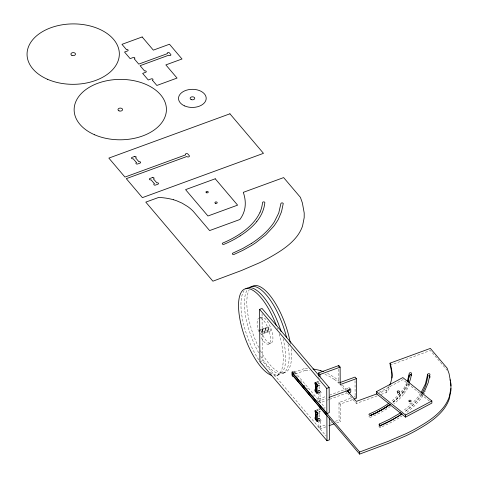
<?xml version="1.0" encoding="UTF-8"?>
<svg xmlns="http://www.w3.org/2000/svg" width="478" height="478" viewBox="0 0 478 478"><rect width="100%" height="100%" fill="white"/><g stroke="black" fill="none" stroke-linecap="round" stroke-linejoin="round"><path stroke-width="0.36" stroke-dasharray="2.39 1.79" d="M407.268 383.858C404.251 391.374 398.646 397.499 392.468 402.59C398.819 397.409 404.627 391.076 407.483 383.266M409.503 384.216L407.065 389.271L403.516 394.392M408.893 383.595L406.581 387.957L403.504 392.301M425.396 391.56L425.557 391.243M406.778 382.938C403.295 390.55 397.391 396.794 390.741 401.765M424.171 393.758L424.392 393.382A86.781 56.816 -0.3 0 0 424.607 393.006M421.405 394.231L421.088 394.732A89.786 58.788 -0.3 0 1 418.119 398.885L414.922 402.619A102.334 67.004 -0.3 0 1 407.507 409.574L404.167 412.203M423.024 395.605L421.53 397.774A93.574 61.268 -0.3 0 1 420.359 399.321L413.787 406.551L405.44 413.542M422.032 394.959L421.518 395.682A93.574 61.268 -0.3 0 1 420.347 397.23L413.1 405.093L404.257 412.299M386.887 408.827L381.761 411.887A98.241 64.321 -0.3 0 1 370.779 417.204A1.153 0.753 -0.3 0 1 369.183 416.971L369.088 416.852M379.114 392.319L402.84 379.675L429.549 401.197M379.401 426.119A1.189 0.777 -0.3 0 0 379.251 427.075A1.189 0.777 -0.3 0 0 380.631 427.392L389.48 423.317L397.899 418.614A115.861 75.859 -0.3 0 0 402.094 415.914M259.028 318.127L261.448 317.243M262.99 328.828L265.409 327.944M260.104 330.053L262.53 329.169M265.959 327.914L268.379 327.03M264.579 333.16L267.005 332.27M261.699 334.385L264.119 333.501M267.555 332.246L269.974 331.356M268.594 344.106L271.014 343.222M259.895 361.673L262.314 360.788L326.157 436.014M276.846 375.517L279.272 374.632M282.701 373.378L285.121 372.493M292.154 371.914L294.573 371.03M294.125 372.344L305.424 368.209A46.414 30.389 -0.3 0 1 307.593 368.377M294.514 373.563L295.727 373.121L325.082 407.716M295.243 374.029L305.436 370.301L305.424 368.209M315.57 382.4L317.386 381.737M316.759 382.34L318.647 381.647A1.153 0.765 -40.3 0 0 319.28 381.223M317.906 383.995L319.991 383.231A1.153 0.765 -40.3 0 0 320.451 382.962M317.918 385.716L319.131 385.274A1.153 0.418 69.9 0 0 319.68 385.059A1.153 0.418 69.9 0 0 319.119 383.529L317.78 381.952A1.153 0.418 69.9 0 0 317.267 381.88A1.153 0.418 69.9 0 0 317.392 382.974M317.099 386.373L319.525 385.483M317.936 390.645L318.695 390.371A1.153 0.765 -40.3 0 1 319.704 390.873A1.153 0.765 -40.3 0 1 318.701 392.115L318.736 399.088L320.081 400.672L320.045 393.693A1.153 0.765 -40.3 0 0 321.049 392.456A1.153 0.765 -40.3 0 0 320.033 391.948L318.521 392.504M339.882 382.615L338.872 382.986L338.8 368.819M316.735 391.392L319.155 390.508L319.131 385.274M390.012 365.264L430.373 350.499L447.151 370.265M318.348 392.904L319.561 392.462M318.736 399.088L325.9 396.465M329.485 395.157L347.392 388.602A1.153 0.765 -40.3 0 1 348.354 387.383A1.153 0.765 -40.3 0 1 349.406 387.789M318.754 402.052L318.748 401.179L325.912 398.562M318.748 401.179L320.093 402.763L325.464 400.797M327.257 400.14L329.049 399.489M329.641 399.267L346.956 392.934M315.713 410.303L317.529 409.64M317.284 410.453L318.796 409.903A1.153 0.765 -40.3 0 0 319.639 409.198M336.626 422.922L340.408 421.536L339.063 419.953L338.974 402.518L351.085 398.084M354.108 396.979L355.118 396.609L356.463 398.192M318.438 412.102L320.14 411.48A1.153 0.765 -40.3 0 0 320.852 410.966M338.974 402.518L340.318 404.101L352.423 399.668M317.249 414.271L319.668 413.386M380.924 392.396L386.6 390.323A53.058 34.739 -0.3 0 0 389.379 385.764M347.5 393.065L356.343 403.492L377.668 395.688M381.109 394.428L386.612 392.414A53.058 34.739 -0.3 0 0 390.102 386.278M316.878 419.296L319.304 418.405L319.274 413.177A1.153 0.418 69.9 0 0 319.83 412.962A1.153 0.418 69.9 0 0 319.268 411.433L317.924 409.849A1.153 0.418 69.9 0 0 317.392 409.843A1.153 0.418 69.9 0 0 317.625 411.092M317.894 418.967L318.844 418.62A1.153 0.765 -40.3 0 1 319.854 419.122A1.153 0.765 -40.3 0 1 318.85 420.365L318.886 427.338L320.23 428.921L326.534 426.615M318.479 420.825L320.182 420.198A1.153 0.765 -40.3 0 1 321.198 420.706A1.153 0.765 -40.3 0 1 320.194 421.943L320.23 428.921M318.886 427.338L326.456 424.572M330.238 423.185L331.499 422.725M335.281 421.339L339.063 419.953M324.938 374.286L329.94 376.652L334.415 379.448M327.49 373.312L334.403 377.357A51.767 33.89 -0.3 0 1 339.165 381.319M369.315 417.079L369.183 416.971A1.153 0.753 -0.3 0 1 369.542 415.932M347.392 388.602L348.737 390.185M342.385 384.963L346.126 389.373M340.013 384.246L347.219 392.737M319.633 390.58L320.977 392.157M317.906 390.765L319.167 392.247A1.153 0.418 69.9 0 0 319.722 392.038A1.153 0.418 69.9 0 0 319.155 390.508M318.701 392.115L320.045 393.693M296.157 375.708L297.83 377.68M300.345 380.649L302.024 382.627M304.122 385.095L304.964 386.087M306.637 388.058L307.479 389.05M312.51 394.977L314.189 396.955M316.705 399.919L317.541 400.911M323.415 407.83L324.676 409.311M319.782 418.83L321.126 420.407M318.85 420.365L320.194 421.943M399.506 391.703L399.518 393.794M397.212 391.548L397.224 393.639M386.6 390.323L386.612 392.414M380.619 425.3L380.631 427.392M379.072 425.534L379.072 426.579M356.337 402.094L356.343 403.492M355.035 380.739L355.118 396.609M340.318 404.101L340.408 421.536M319.961 378.002L319.967 378.875M320.093 402.763L320.093 403.199M320.129 409.299L320.129 409.736L318.784 408.158A1.153 0.765 -40.3 0 1 319.065 408.087M318.623 376.855L318.629 377.728M317.954 415.191L317.96 416.828A1.153 0.418 69.9 0 0 317.858 416.72M294.394 373.497L294.382 371.537A1.386 0.502 69.9 0 1 295.046 371.281A1.386 0.502 69.9 0 1 295.727 373.121M262.069 313.699L262.314 360.788M291.138 348.767A46.145 16.802 69.9 0 1 283.239 372.894A46.145 16.802 69.9 0 1 260.42 350.661M258.777 347.494A46.145 16.802 69.9 0 1 249.223 289.758M290.295 342.917A46.145 16.802 69.9 0 1 290.522 344.268M287.989 344.477A46.145 16.802 69.9 0 1 282.952 373.276A46.145 16.802 69.9 0 1 260.773 356.355M258.694 352.806A46.145 16.802 69.9 0 1 247.532 289.459M260.588 317.888A13.844 5.043 69.9 0 1 270.596 327.538A13.844 5.043 69.9 0 1 270.679 343.312A13.844 5.043 69.9 0 1 260.647 329.336M260.677 318.193A13.844 5.043 69.9 0 1 270.518 339.022A13.844 5.043 69.9 0 1 260.779 336.781M258.634 331.571A13.844 5.043 69.9 0 1 258.568 318.384M283.107 338.729A46.145 16.802 69.9 0 1 270.178 372.487M258.735 359.785A46.145 16.802 69.9 0 1 244.103 290.714M279.152 333.913A46.145 16.802 69.9 0 1 273.924 375.911M277.282 328.123A46.145 16.802 69.9 0 1 277.724 329.408M260.48 330.113A2.306 0.842 69.9 0 1 262.022 333.536A2.306 0.842 69.9 0 1 260.498 333.357M317.87 418.435A1.153 0.418 69.9 0 0 317.972 418.567L319.31 420.15A1.153 0.418 69.9 0 0 319.866 419.935A1.153 0.418 69.9 0 0 319.304 418.405M399.118 393.143A1.153 0.753 -0.3 0 1 399.226 394.225A1.153 0.753 -0.3 0 1 397.571 394.26A1.153 0.753 -0.3 0 1 397.565 393.179M410.996 402.709A1.153 0.753 -0.3 0 1 409.975 403.832A1.153 0.753 -0.3 0 1 408.977 402.709M403.587 394.416A88.269 57.79 -0.3 0 1 393.932 403.785M390.484 406.354A88.269 57.79 -0.3 0 1 386.822 408.786M305.43 370.336A46.414 30.389 -0.3 0 1 309.774 370.665M334.415 379.448A51.767 33.89 -0.3 0 1 339.177 383.41M420.586 393.382A89.786 58.788 -0.3 0 1 418.107 396.788L414.91 400.528A102.334 67.004 -0.3 0 1 407.495 407.483L403.36 410.704A112.33 73.546 -0.3 0 1 402.829 411.092M403.575 392.324A88.269 57.79 -0.3 0 1 392.223 402.99M268.074 328.165A2.306 0.842 69.9 0 0 269.891 331.379A2.306 0.842 69.9 0 0 269.568 328.033A2.306 0.842 69.9 0 0 268.074 328.165M265.654 329.049A2.306 0.842 69.9 0 0 267.465 332.264A2.306 0.842 69.9 0 0 267.148 328.918A2.306 0.842 69.9 0 0 265.654 329.049M265.105 329.079A2.306 0.842 69.9 0 0 266.915 332.294A2.306 0.842 69.9 0 0 266.599 328.948A2.306 0.842 69.9 0 0 265.105 329.079M262.679 329.969A2.306 0.842 69.9 0 0 264.495 333.178A2.306 0.842 69.9 0 0 264.173 329.838A2.306 0.842 69.9 0 0 262.679 329.969M262.219 330.31A2.306 0.842 69.9 0 0 264.035 333.519A2.306 0.842 69.9 0 0 263.713 330.173A2.306 0.842 69.9 0 0 262.219 330.31"/><path stroke-width="0.72" d="M391.99 378.002C392.647 372.9 390.329 368.102 390.006 363.172L430.361 348.402L447.139 368.174L449.093 373.724L450.933 383.84L450.927 390.526L449.284 398.855A68.288 44.711 -0.3 0 1 443.566 409.413C436.247 418.734 425.928 424.978 415.77 430.756A170.204 111.44 -0.3 0 1 406.121 435.727L388.232 443.411L359.623 454.1L292.524 375.027L292.512 372.936L293.319 372.637M422.528 394.236L424.38 391.291A86.781 56.816 -0.3 0 0 425.217 389.785L428.246 382.555L429.961 374.37A1.183 0.771 -0.3 0 0 428.885 373.706A1.183 0.771 -0.3 0 0 427.661 374.262L425.456 383.846L421.076 392.641M427.661 374.262C427.655 381.038 425.3 387.688 421.871 393.478M411.57 375.487A1.153 0.753 -0.3 0 0 410.423 374.788A1.153 0.753 -0.3 0 0 409.27 375.487L407.883 382.083M409.27 375.487L408.063 381.492M450.915 388.435L449.272 396.764A68.288 44.711 -0.3 0 1 443.554 407.322C436.235 416.643 425.916 422.887 415.758 428.658A170.204 111.44 -0.3 0 1 406.115 433.636L388.22 441.319L359.617 452.009L292.512 372.936M429.782 377.931L429.973 376.461A1.183 0.771 -0.3 0 0 428.85 375.798A1.183 0.771 -0.3 0 0 427.673 376.353M407.256 381.767L409.258 373.396A1.153 0.753 -0.3 0 1 410.494 372.697A1.153 0.753 -0.3 0 1 411.558 373.503L410.674 378.367L409.12 383.057M260.056 212.124C255.581 222.127 246.905 229.5 237.847 235.284A96.741 63.341 -0.3 0 1 225.957 241.653L222.814 243.021A1.153 0.753 -0.3 0 0 222.455 244.067A1.153 0.753 -0.3 0 0 224.045 244.294A98.241 64.321 -0.3 0 0 235.027 238.982L240.153 235.923M256.782 221.481C261.179 216.146 264.143 209.597 264.836 202.69A1.153 0.753 -0.3 0 0 263.778 201.883A1.153 0.753 -0.3 0 0 262.536 202.582A75.566 49.479 -0.3 0 1 260.11 212.13M389.026 403.038L387.311 404.304A96.419 63.126 -0.3 0 1 369.536 413.834A1.153 0.753 -0.3 0 0 369.171 414.88A1.153 0.753 -0.3 0 0 370.767 415.113A98.241 64.321 -0.3 0 0 381.749 409.795L384.671 408.104M390.179 404.28L384.581 408.194L375.774 413.1L381.731 409.909L389.958 404.525M251.685 243.296L242.812 248.452L232.666 253.209A1.189 0.777 -0.3 0 0 232.517 254.165A1.189 0.777 -0.3 0 0 233.903 254.481L242.746 250.406L251.171 245.704A115.861 75.859 -0.3 0 0 255.939 242.609L265.696 234.913L273.631 226.417A93.574 61.268 -0.3 0 0 274.796 224.863L277.658 220.478A86.781 56.816 -0.3 0 0 278.495 218.972L281.524 211.742L283.239 203.556A1.183 0.771 -0.3 0 0 282.163 202.893A1.183 0.771 -0.3 0 0 280.939 203.449L278.734 213.033L274.354 221.822A89.786 58.788 -0.3 0 1 271.385 225.975L268.188 229.709A102.334 67.004 -0.3 0 1 260.779 236.67L256.638 239.89A112.33 73.546 -0.3 0 1 251.679 243.296M386.875 406.736L386.248 407.131M385.937 407.328L384.987 407.913M394.953 418.346L398.413 416.201A112.33 73.546 -0.3 0 0 401.753 413.954M394.362 418.692L388.931 421.68M376.467 391.631L402.829 377.578L431.861 400.976L431.873 403.068L405.517 417.121L376.479 393.723L376.467 391.631L405.505 415.024L405.517 417.121M405.505 415.024L431.861 400.976M388.315 421.996L383.918 424.135M372.691 414.563L375.158 413.392L370.169 415.645L372.057 414.832M382.639 424.715L383.278 424.428M382 425.002L380.703 425.563M402.082 413.817A115.861 75.859 -0.3 0 1 397.893 416.523L389.468 421.22L380.619 425.3A1.189 0.777 -0.3 0 1 379.239 424.978A1.189 0.777 -0.3 0 1 379.389 424.022L389.534 419.272L398.401 414.109A112.33 73.546 -0.3 0 0 400.648 412.622M326.994 440.746L259.895 361.673L259.62 309.356L262.04 308.471L329.145 387.544L329.276 412.657L326.856 413.542L293.301 374.005A1.386 0.502 69.9 0 0 292.626 372.165A1.386 0.502 69.9 0 0 291.962 372.422L291.968 374.513A1.386 0.502 69.9 0 0 292.65 376.353A1.386 0.502 69.9 0 0 293.313 376.096L326.862 415.633L326.994 440.746L329.42 439.862L329.3 417.886M292.524 375.027L293.331 374.734M318.617 375.983L318.605 372.93L338.783 365.55L340.121 367.128L340.216 384.569L356.361 378.66L356.463 398.192L354.443 398.933M318.605 372.93L319.943 374.513L340.121 367.128M317.577 392.85L317.01 393.059L315.665 391.476L315.623 382.759L316 382.621M315.623 382.759L316.962 384.342L317.344 384.198M316.705 386.158A1.153 0.418 69.9 0 0 317.261 385.949A1.153 0.418 69.9 0 0 316.699 384.414L315.355 382.836A1.153 0.418 69.9 0 0 314.799 383.045A1.153 0.418 69.9 0 0 315.366 384.581L315.39 389.809A1.153 0.418 69.9 0 0 314.841 390.024A1.153 0.418 69.9 0 0 315.402 391.554L316.741 393.137A1.153 0.418 69.9 0 0 317.296 392.922A1.153 0.418 69.9 0 0 316.735 391.392L316.705 386.158L317.918 385.716M315.665 391.476L316.233 391.267M339.882 382.615L355.017 377.082L356.361 378.66M259.62 309.356L326.725 388.429L329.145 387.544M329.037 397.391L348.737 390.185A1.153 0.765 -40.3 0 1 349.741 388.943A1.153 0.765 -40.3 0 1 350.756 389.45L350.762 391.542A1.153 0.765 -40.3 0 1 349.759 392.779A1.153 0.765 -40.3 0 1 348.749 392.277L347.404 390.699A1.153 0.765 -40.3 0 0 348.42 391.201A1.153 0.765 -40.3 0 0 349.424 389.958L349.418 388.913M316.149 410.871L315.767 411.008L315.815 419.726L317.159 421.309L317.727 421.1M316.842 412.317A1.153 0.418 69.9 0 1 317.41 413.846A1.153 0.418 69.9 0 1 316.854 414.062L316.878 419.296A1.153 0.418 69.9 0 1 317.446 420.825A1.153 0.418 69.9 0 1 316.89 421.034L315.546 419.457A1.153 0.418 69.9 0 1 314.984 417.927A1.153 0.418 69.9 0 1 315.54 417.712L315.51 412.478A1.153 0.418 69.9 0 1 314.948 410.949A1.153 0.418 69.9 0 1 315.504 410.733L317.111 412.592L317.488 412.448M377.142 393.782L356.331 401.395L347.148 390.574M315.815 419.726L316.573 419.451M329.055 425.689L334.104 423.843M410.297 374.794L410.716 374.812M390.006 363.172C392.408 369.882 392.898 377.512 390.09 384.187A53.058 34.739 -0.3 0 1 389.63 385.238M450.043 379.729L450.354 381.032M450.521 382.436L450.945 385.931M379.389 424.022L379.395 425.42M359.617 452.009L359.623 454.1M338.783 365.55L338.788 366.638M326.725 388.429L326.856 413.542M319.943 374.513L319.955 376.694M316.962 384.342L317.01 393.059M317.111 412.592L317.159 421.309M256.853 221.505A88.269 57.79 -0.3 0 1 240.087 235.875M173.568 199.744A46.414 30.389 -0.3 0 0 158.702 197.432L145.79 202.122L212.895 281.195L241.504 270.506L259.393 262.822A170.204 111.44 -0.3 0 0 269.036 257.845C279.2 252.073 289.513 245.829 296.832 236.508A68.288 44.711 -0.3 0 0 302.556 225.945L304.193 217.621L304.211 213.027L302.371 202.911L300.417 197.36L283.639 177.589L243.284 192.353C245.686 199.069 246.176 206.699 243.368 213.373A53.058 34.739 -0.3 0 1 239.878 219.51L209.609 230.581L193.279 211.342A51.767 33.89 -0.3 0 0 187.681 206.544L182.004 203.108L176.884 200.868A38.563 25.25 -0.3 0 0 173.55 199.774M251.697 286.746A46.145 16.802 69.9 0 1 272.753 299.24A46.145 16.802 69.9 0 1 290.17 342.236M249.277 287.631A46.145 16.802 69.9 0 1 286.537 337.474M245.841 288.885A46.145 16.802 69.9 0 1 281.184 331.744M271.337 375.308A46.145 16.802 69.9 0 1 242.352 329.497A46.145 16.802 69.9 0 1 246.481 288.551A46.145 16.802 69.9 0 1 276.356 325.56M259.787 331.063A2.306 0.842 69.9 0 1 259.787 330.752M312.994 368.992A46.414 30.389 -0.3 0 1 320.29 370.558M320.266 370.587A38.563 25.25 -0.3 0 1 323.606 371.681M390.472 404.263A88.269 57.79 -0.3 0 1 386.81 406.688M142.151 36.961L121.974 44.34L126.449 49.616A1.153 0.753 -0.3 0 1 128.014 49.903A1.153 0.753 -0.3 0 1 127.566 50.931L124.537 52.042L130.13 58.627L133.159 57.521A1.153 0.753 -0.3 0 1 134.724 57.814A1.153 0.753 -0.3 0 1 134.276 58.842L138.751 64.112L167.402 53.626A1.153 0.753 -0.3 0 1 167.856 52.598A1.153 0.753 -0.3 0 1 169.421 52.891L170.766 54.468A1.153 0.753 -0.3 0 1 170.311 55.496A1.153 0.753 -0.3 0 1 168.746 55.209L140.09 65.695L144.565 70.965A1.153 0.753 -0.3 0 1 146.131 71.252A1.153 0.753 -0.3 0 1 145.682 72.28L142.653 73.391L148.246 79.981L151.275 78.87A1.153 0.753 -0.3 0 1 152.841 79.163A1.153 0.753 -0.3 0 1 152.392 80.19L156.868 85.46L177.045 78.075L165.86 64.9L182.004 58.991L169.481 44.233L153.336 50.136L142.151 36.961M229.924 113.806L108.847 158.104L124.955 177.081L185.488 154.932A1.386 0.908 -0.3 0 1 186.032 153.695A1.386 0.908 -0.3 0 1 187.914 154.047L189.252 155.625A1.386 0.908 -0.3 0 1 188.714 156.862A1.386 0.908 -0.3 0 1 186.832 156.515L126.294 178.658L142.396 197.641L263.474 153.342L229.924 113.806M134.461 156.503L132.042 157.387A1.153 0.753 -0.3 0 0 131.593 158.415A1.153 0.753 -0.3 0 0 133.159 158.708L136.517 162.657A1.153 0.753 -0.3 0 0 136.063 163.685A1.153 0.753 -0.3 0 0 137.634 163.978L140.054 163.094A1.153 0.753 -0.3 0 0 140.502 162.066A1.153 0.753 -0.3 0 0 138.937 161.773L135.579 157.818A1.153 0.753 -0.3 0 0 136.033 156.79A1.153 0.753 -0.3 0 0 134.461 156.503M152.357 177.589L149.937 178.473A1.153 0.753 -0.3 0 0 149.489 179.501A1.153 0.753 -0.3 0 0 151.054 179.794L154.412 183.743A1.153 0.753 -0.3 0 0 153.958 184.777A1.153 0.753 -0.3 0 0 155.529 185.064L157.949 184.179A1.153 0.753 -0.3 0 0 158.397 183.152A1.153 0.753 -0.3 0 0 156.832 182.859L153.474 178.903A1.153 0.753 -0.3 0 0 153.928 177.876A1.153 0.753 -0.3 0 0 152.357 177.589M215.237 178.784L185.572 189.635L207.942 215.996L237.602 205.14L215.237 178.784M184.58 105.901A13.844 9.064 -0.3 0 0 206.167 99A13.844 9.064 -0.3 0 0 186.33 90.24A13.844 9.064 -0.3 0 0 184.58 105.901M191.158 99.573A2.306 1.512 -0.3 0 0 194.743 98.402A2.306 1.512 -0.3 0 0 191.421 96.962A2.306 1.512 -0.3 0 0 191.158 99.573M119.004 110.854A2.306 1.512 -0.3 0 0 122.583 109.683A2.306 1.512 -0.3 0 0 119.261 108.243A2.306 1.512 -0.3 0 0 119.004 110.854M94.662 134.796A46.145 30.21 -0.3 0 0 166.326 111.422A46.145 30.21 -0.3 0 0 99.86 82.563A46.145 30.21 -0.3 0 0 94.662 134.796M47.573 79.312A46.145 30.21 -0.3 0 0 119.243 55.938A46.145 30.21 -0.3 0 0 52.777 27.079A46.145 30.21 -0.3 0 0 47.573 79.312M71.915 55.37A2.306 1.512 -0.3 0 0 75.5 54.199A2.306 1.512 -0.3 0 0 72.178 52.759A2.306 1.512 -0.3 0 0 71.915 55.37M215.423 203.287A1.153 0.753 -0.3 0 0 217.215 202.708A1.153 0.753 -0.3 0 0 215.554 201.985A1.153 0.753 -0.3 0 0 215.423 203.287M206.472 192.748A1.153 0.753 -0.3 0 0 208.265 192.162A1.153 0.753 -0.3 0 0 206.604 191.439A1.153 0.753 -0.3 0 0 206.472 192.748M397.78 392.283A1.153 0.753 -0.3 0 0 399.512 391.625A1.153 0.753 -0.3 0 0 397.786 390.974A1.153 0.753 -0.3 0 0 397.78 392.283M409.395 401.64A1.153 0.753 -0.3 0 0 411.128 400.982A1.153 0.753 -0.3 0 0 409.401 400.331A1.153 0.753 -0.3 0 0 409.395 401.64"/></g></svg>
